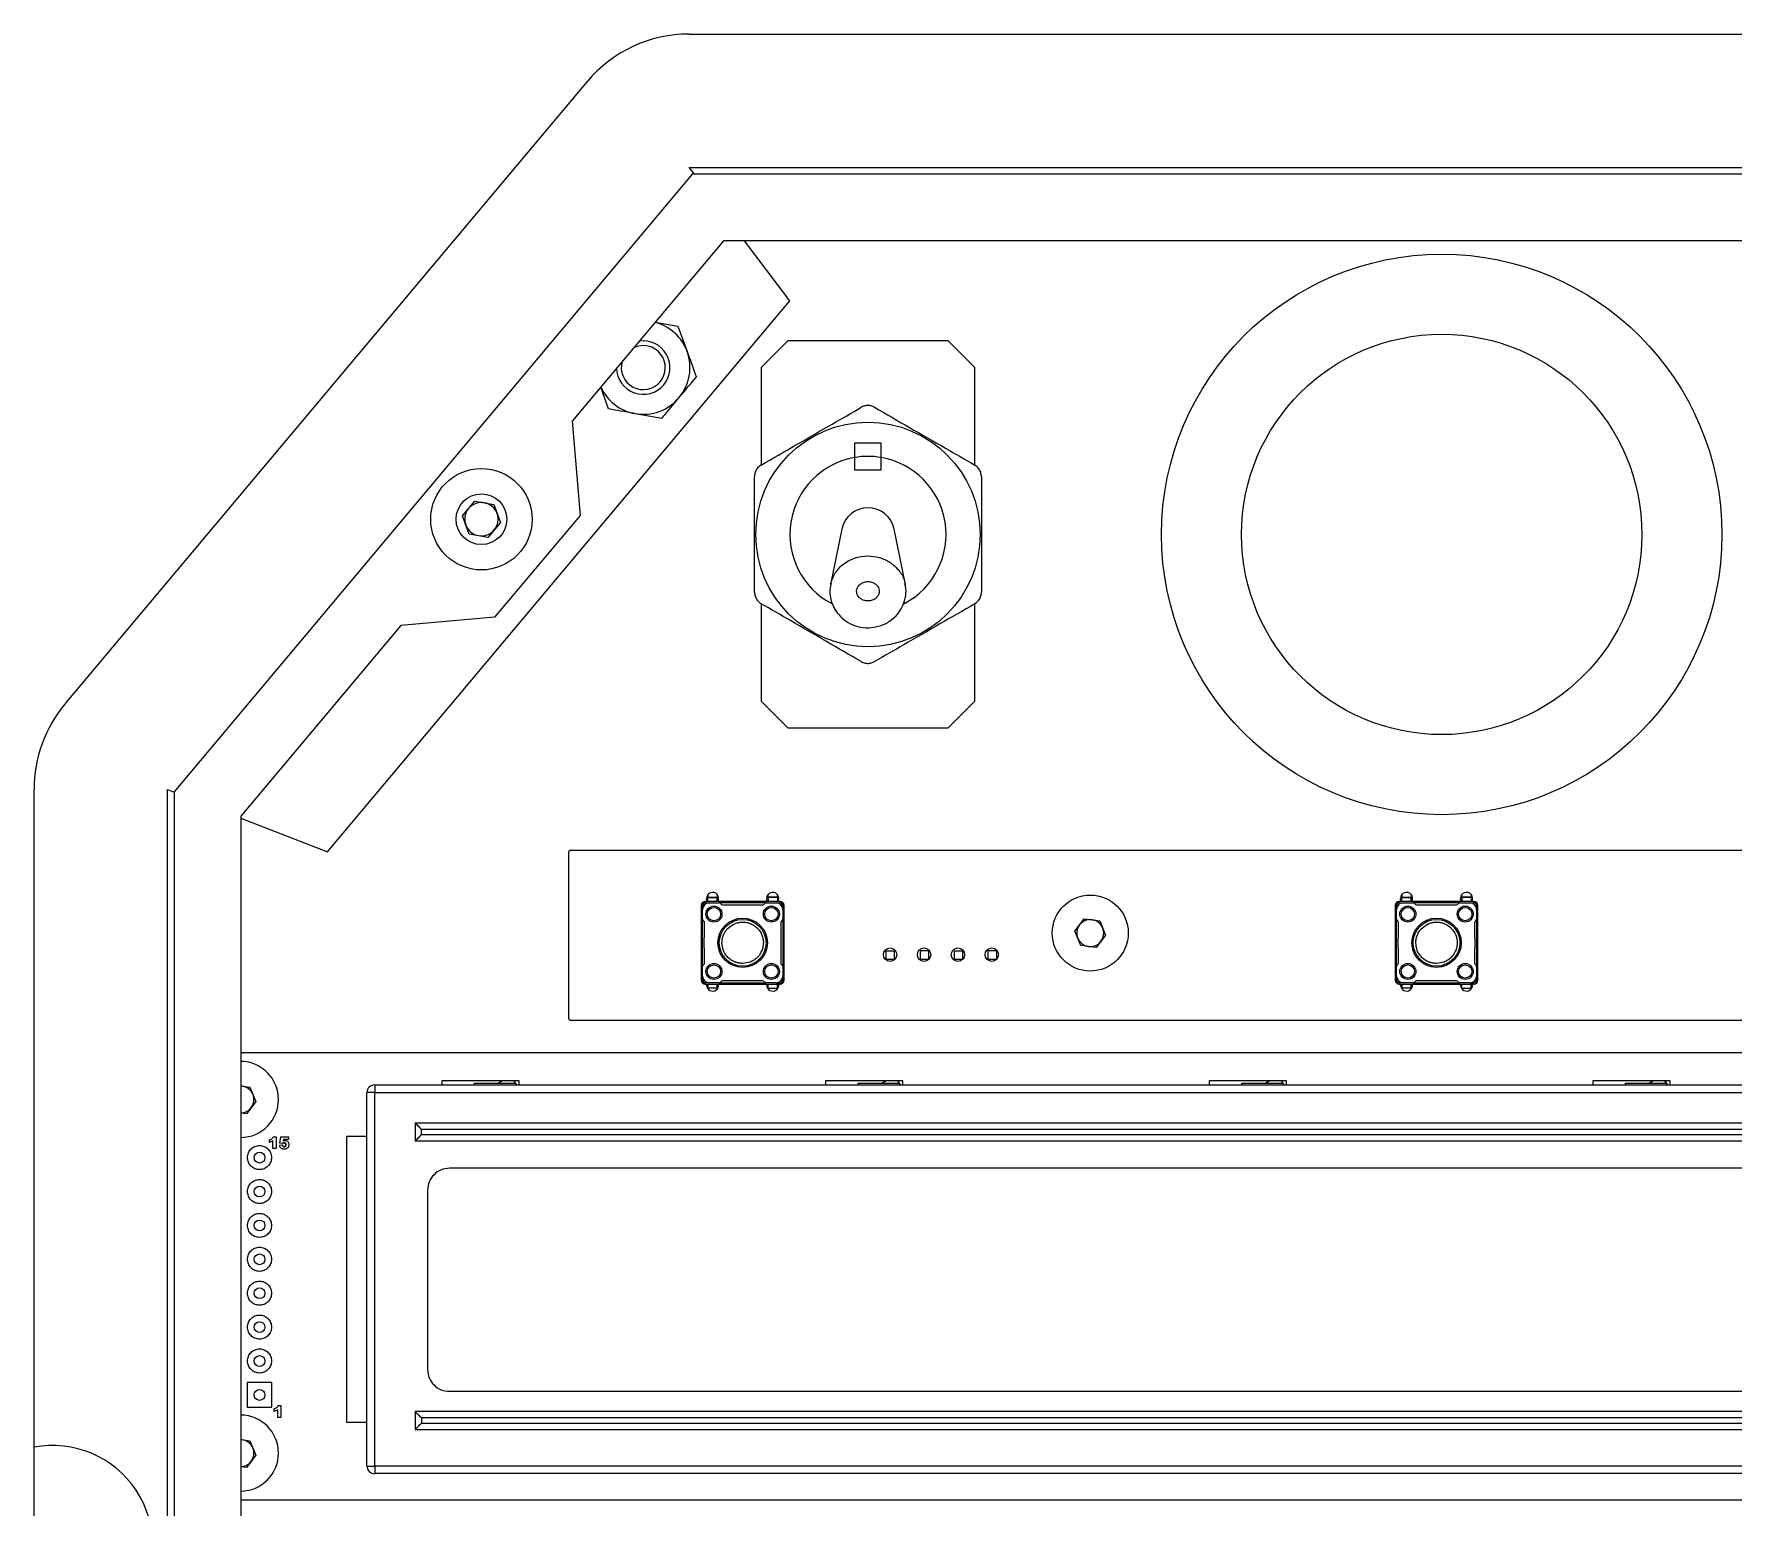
# Model space of a CAD drawing. Header units: millimetres. Extents: x -1 to 210, y -10 to 305.
# Drawn here: x -1.1 to 126.3, y 194.5 to 305 of the extents above; entities that cross this region are included whole.
import ezdxf

# ---------------------------------------------------------------- set-up
doc = ezdxf.new("R2010")
doc.units = ezdxf.units.MM

msp = doc.modelspace()

# ---------------------------------------------------------------- linework, layer by layer
at = {"color": 7, "linetype": 'Continuous', "lineweight": 15}
for p, q in [((48.04, 304.98), (160.82, 304.98)), ((40.38, 301.41), (1.27, 254.8)), ((48.26, 294.48), (9.43, 248.2)), ((48.04, 294.98), (160.82, 294.98)), ((48.42, 294.48), (48.04, 294.98)), ((160.59, 294.48), (48.26, 294.48)), ((50.6, 289.48), (39.25, 275.96)), ((158.26, 289.48), (50.6, 289.48)), ((55.57, 284.98), (52.18, 289.48)), ((20.93, 243.7), (55.57, 284.98)), ((45.48, 283.38), (47.19, 283.08)), ((47.19, 283.08), (47.88, 281.18)), ((55.43, 281.98), (53.43, 279.98)), ((67.43, 281.98), (55.43, 281.98)), ((69.43, 279.98), (67.43, 281.98)), ((53.43, 279.98), (53.43, 272.68)), ((69.43, 272.68), (69.43, 279.98)), ((41.99, 276.88), (41.4, 278.52)), ((45.97, 276.18), (43.98, 276.53)), ((39.25, 275.96), (39.87, 268.91)), ((62.43, 274.33), (60.43, 274.33)), ((60.43, 274.33), (60.43, 273.24)), ((62.43, 273.24), (62.43, 274.33)), ((60.43, 273.24), (60.43, 272.33)), ((62.43, 272.33), (62.43, 273.24)), ((60.43, 272.33), (62.43, 272.33)), ((31.03, 268.87), (31.96, 269.97)), ((31.53, 267.51), (31.03, 268.87)), ((31.96, 269.97), (33.38, 269.73)), ((33.38, 269.73), (33.88, 268.37)), ((39.87, 268.91), (33.45, 261.27)), ((33.88, 268.37), (32.95, 267.26)), ((59.47, 267.88), (58.63, 263.74)), ((64.23, 263.74), (63.39, 267.87)), ((32.95, 267.26), (31.53, 267.51)), ((33.45, 261.27), (26.41, 260.66)), ((53.43, 262.28), (53.43, 254.98)), ((69.43, 254.98), (69.43, 262.28)), ((26.41, 260.66), (14.43, 246.38)), ((53.43, 254.98), (55.43, 252.98)), ((67.43, 252.98), (69.43, 254.98)), ((55.43, 252.98), (67.43, 252.98)), ((-1.07, 199.08), (-1.07, 248.37)), ((8.93, 248.37), (9.43, 248.17)), ((8.93, 182.31), (8.93, 248.37)), ((9.43, 248.2), (9.43, 182.81)), ((14.43, 246.38), (14.43, 184.63)), ((14.43, 246.23), (20.93, 243.7)), ((39.01, 231.19), (39.01, 243.69)), ((39.14, 243.81), (169.14, 243.81)), ((48.94, 239.68), (48.94, 234.08)), ((49.04, 239.68), (48.94, 239.68)), ((49.04, 239.38), (49.04, 239.68)), ((49.24, 239.88), (49.24, 239.98)), ((54.84, 239.98), (49.24, 239.98)), ((49.24, 239.88), (49.54, 239.88)), ((49.44, 240.49), (49.44, 240.29)), ((49.44, 240.29), (50.14, 240.29)), ((49.44, 240.28), (49.44, 240.29)), ((49.44, 240.28), (50.14, 240.28)), ((49.44, 239.98), (49.44, 240.28)), ((49.54, 239.88), (50.28, 239.88)), ((50.14, 240.49), (50.14, 240.29)), ((50.14, 240.29), (50.14, 240.28)), ((50.14, 239.98), (50.14, 240.28)), ((53.8, 239.88), (50.28, 239.88)), ((50.54, 239.73), (53.54, 239.73)), ((53.8, 239.88), (54.54, 239.88)), ((53.94, 240.29), (53.94, 240.49)), ((54.64, 240.29), (53.94, 240.29)), ((53.94, 240.28), (53.94, 240.29)), ((54.64, 240.28), (53.94, 240.28)), ((53.94, 240.28), (53.94, 239.98)), ((54.54, 239.88), (54.84, 239.88)), ((54.64, 240.49), (54.64, 240.29)), ((54.64, 240.29), (54.64, 240.28)), ((54.64, 240.28), (54.64, 239.98)), ((54.84, 239.98), (54.84, 239.88)), ((55.04, 239.68), (55.04, 239.38)), ((55.14, 239.68), (55.04, 239.68)), ((55.14, 234.08), (55.14, 239.68)), ((101.04, 239.68), (100.94, 239.68)), ((100.94, 239.68), (100.94, 234.08)), ((101.04, 239.38), (101.04, 239.68)), ((101.24, 239.88), (101.24, 239.98)), ((106.84, 239.98), (101.24, 239.98)), ((101.24, 239.88), (101.54, 239.88)), ((101.44, 240.49), (101.44, 240.29)), ((101.44, 240.29), (102.14, 240.29)), ((101.44, 240.28), (101.44, 240.29)), ((101.44, 240.28), (102.14, 240.28)), ((101.44, 239.98), (101.44, 240.28)), ((101.54, 239.88), (102.28, 239.88)), ((102.14, 240.49), (102.14, 240.29)), ((102.14, 240.29), (102.14, 240.28)), ((102.14, 239.98), (102.14, 240.28)), ((105.8, 239.88), (102.28, 239.88)), ((102.54, 239.73), (105.54, 239.73)), ((105.8, 239.88), (106.54, 239.88)), ((105.94, 240.29), (105.94, 240.49)), ((106.64, 240.29), (105.94, 240.29)), ((105.94, 240.28), (105.94, 240.29)), ((106.64, 240.28), (105.94, 240.28)), ((105.94, 240.28), (105.94, 239.98)), ((106.54, 239.88), (106.84, 239.88)), ((106.64, 240.49), (106.64, 240.29)), ((106.64, 240.29), (106.64, 240.28)), ((106.64, 240.28), (106.64, 239.98)), ((106.84, 239.98), (106.84, 239.88)), ((107.14, 239.68), (107.04, 239.68)), ((107.04, 239.68), (107.04, 239.38)), ((107.14, 234.08), (107.14, 239.68)), ((49.04, 238.64), (49.04, 239.38)), ((49.04, 235.12), (49.04, 238.64)), ((49.19, 237.33), (49.19, 238.38)), ((54.89, 238.38), (54.89, 237.33)), ((55.04, 239.38), (55.04, 238.64)), ((55.04, 238.64), (55.04, 235.12)), ((76.93, 237.76), (77.64, 238.68)), ((77.64, 238.68), (78.8, 238.53)), ((78.8, 238.53), (79.24, 237.45)), ((101.04, 238.64), (101.04, 239.38)), ((101.04, 235.12), (101.04, 238.64)), ((101.19, 237.33), (101.19, 238.38)), ((106.89, 238.38), (106.89, 237.33)), ((107.04, 239.38), (107.04, 238.64)), ((107.04, 238.64), (107.04, 235.12)), ((49.16, 236.5), (49.16, 237.26)), ((54.91, 237.26), (54.91, 236.5)), ((77.38, 236.68), (76.93, 237.76)), ((79.24, 237.45), (78.54, 236.53)), ((101.16, 236.5), (101.16, 237.26)), ((106.91, 237.26), (106.91, 236.5)), ((49.19, 235.38), (49.19, 236.43)), ((54.89, 236.43), (54.89, 235.38)), ((62.8, 236.28), (63.43, 236.28)), ((62.8, 235.64), (62.8, 236.28)), ((63.43, 235.64), (63.43, 236.28)), ((65.97, 236.28), (65.34, 236.28)), ((65.34, 236.28), (65.34, 235.64)), ((65.97, 236.28), (65.97, 235.64)), ((67.88, 236.28), (68.51, 236.28)), ((67.88, 236.28), (67.88, 235.64)), ((68.51, 236.28), (68.51, 235.64)), ((71.05, 236.28), (70.42, 236.28)), ((70.42, 236.28), (70.42, 235.64)), ((71.05, 236.28), (71.05, 235.64)), ((78.54, 236.53), (77.38, 236.68)), ((101.19, 235.38), (101.19, 236.43)), ((106.89, 236.43), (106.89, 235.38)), ((49.04, 234.38), (49.04, 235.12)), ((55.04, 235.12), (55.04, 234.38)), ((63.43, 235.64), (62.8, 235.64)), ((65.97, 235.64), (65.34, 235.64)), ((68.51, 235.64), (67.88, 235.64)), ((71.05, 235.64), (70.42, 235.64)), ((101.04, 234.38), (101.04, 235.12)), ((107.04, 235.12), (107.04, 234.38)), ((48.94, 234.08), (49.04, 234.08)), ((49.04, 234.08), (49.04, 234.38)), ((49.24, 233.78), (49.24, 233.88)), ((49.54, 233.88), (49.24, 233.88)), ((49.24, 233.78), (54.84, 233.78)), ((49.34, 233.71), (49.34, 233.78)), ((49.44, 233.78), (49.44, 233.48)), ((50.14, 233.48), (49.44, 233.48)), ((49.44, 233.48), (49.44, 233.47)), ((50.14, 233.47), (49.44, 233.47)), ((49.44, 233.47), (49.44, 233.42)), ((50.28, 233.88), (49.54, 233.88)), ((50.14, 233.48), (50.14, 233.78)), ((50.14, 233.48), (50.14, 233.47)), ((50.14, 233.47), (50.14, 233.42)), ((50.28, 233.88), (53.8, 233.88)), ((53.54, 234.03), (50.54, 234.03)), ((54.54, 233.88), (53.8, 233.88)), ((53.84, 233.71), (53.84, 233.78)), ((53.94, 233.48), (53.94, 233.78)), ((53.94, 233.48), (54.64, 233.48)), ((53.94, 233.47), (53.94, 233.48)), ((53.94, 233.47), (54.64, 233.47)), ((53.94, 233.42), (53.94, 233.47)), ((54.54, 233.88), (54.84, 233.88)), ((54.64, 233.48), (54.64, 233.78)), ((54.64, 233.48), (54.64, 233.47)), ((54.64, 233.47), (54.64, 233.42)), ((54.84, 233.78), (54.84, 233.88)), ((55.04, 234.38), (55.04, 234.08)), ((55.04, 234.08), (55.14, 234.08)), ((100.94, 234.08), (101.04, 234.08)), ((101.04, 234.08), (101.04, 234.38)), ((101.24, 233.78), (101.24, 233.88)), ((101.54, 233.88), (101.24, 233.88)), ((101.24, 233.78), (106.84, 233.78)), ((101.34, 233.71), (101.34, 233.78)), ((101.44, 233.78), (101.44, 233.48)), ((102.14, 233.48), (101.44, 233.48)), ((101.44, 233.48), (101.44, 233.47)), ((102.14, 233.47), (101.44, 233.47)), ((101.44, 233.47), (101.44, 233.42)), ((102.28, 233.88), (101.54, 233.88)), ((102.14, 233.48), (102.14, 233.78)), ((102.14, 233.48), (102.14, 233.47)), ((102.14, 233.47), (102.14, 233.42)), ((102.28, 233.88), (105.8, 233.88)), ((105.54, 234.03), (102.54, 234.03)), ((106.54, 233.88), (105.8, 233.88)), ((105.84, 233.71), (105.84, 233.78)), ((105.94, 233.48), (105.94, 233.78)), ((105.94, 233.48), (106.64, 233.48)), ((105.94, 233.47), (105.94, 233.48)), ((105.94, 233.47), (106.64, 233.47)), ((105.94, 233.42), (105.94, 233.47)), ((106.54, 233.88), (106.84, 233.88)), ((106.64, 233.48), (106.64, 233.78)), ((106.64, 233.48), (106.64, 233.47)), ((106.64, 233.47), (106.64, 233.42)), ((106.84, 233.78), (106.84, 233.88)), ((107.04, 234.38), (107.04, 234.08)), ((107.04, 234.08), (107.14, 234.08)), ((169.14, 231.06), (39.14, 231.06)), ((192.9, 228.64), (14.43, 228.64)), ((14.43, 226.16), (15.11, 226.07)), ((14.53, 226.14), (14.43, 226.15)), ((15.11, 226.07), (15.56, 224.99)), ((23.88, 197.67), (23.88, 225.66)), ((24.46, 225.66), (23.88, 225.66)), ((24.46, 226.23), (24.46, 225.66)), ((24.46, 226.23), (184.3, 226.23)), ((24.46, 197.67), (24.46, 225.66)), ((24.46, 225.66), (184.3, 225.66)), ((35.29, 226.53), (29.5, 226.53)), ((29.5, 226.53), (29.5, 226.23)), ((31.95, 226.23), (31.95, 226.35)), ((31.95, 226.35), (35.01, 226.35)), ((31.95, 226.23), (31.95, 226.35)), ((34.04, 226.53), (33.74, 226.35)), ((35.01, 226.35), (34.91, 226.53)), ((35.11, 226.23), (34.92, 226.53)), ((35.01, 226.35), (35.01, 226.23)), ((35.29, 226.23), (35.29, 226.53)), ((64.04, 226.53), (58.25, 226.53)), ((58.25, 226.53), (58.25, 226.23)), ((60.7, 226.23), (60.7, 226.35)), ((60.7, 226.23), (60.7, 226.35)), ((60.7, 226.35), (63.76, 226.35)), ((62.79, 226.53), (62.49, 226.35)), ((63.76, 226.35), (63.66, 226.53)), ((63.87, 226.23), (63.68, 226.53)), ((63.76, 226.35), (63.76, 226.23)), ((64.04, 226.23), (64.04, 226.53)), ((92.79, 226.53), (87, 226.53)), ((87, 226.53), (87, 226.23)), ((89.45, 226.23), (89.45, 226.35)), ((89.45, 226.35), (92.52, 226.35)), ((89.45, 226.23), (89.45, 226.35)), ((91.54, 226.53), (91.24, 226.35)), ((92.52, 226.35), (92.41, 226.53)), ((92.62, 226.23), (92.43, 226.53)), ((92.52, 226.35), (92.52, 226.23)), ((92.79, 226.23), (92.79, 226.53)), ((121.54, 226.53), (115.75, 226.53)), ((115.75, 226.53), (115.75, 226.23)), ((118.2, 226.23), (118.21, 226.35)), ((118.21, 226.23), (118.21, 226.35)), ((118.21, 226.35), (121.27, 226.35)), ((120.29, 226.53), (120, 226.35)), ((121.27, 226.35), (121.16, 226.53)), ((121.37, 226.23), (121.18, 226.53)), ((121.27, 226.35), (121.27, 226.23)), ((121.54, 226.23), (121.54, 226.53)), ((15.56, 224.99), (14.85, 224.06)), ((14.85, 224.06), (14.43, 224.12)), ((27.49, 223.37), (27.49, 222.03)), ((181.4, 223.37), (27.49, 223.37)), ((16.57, 221.91), (16.57, 222.11)), ((16.82, 222.04), (16.57, 221.91)), ((16.82, 221.46), (16.82, 222.04)), ((16.87, 222.35), (17.07, 222.35)), ((17.07, 222.35), (17.07, 221.46)), ((17.57, 221.71), (17.32, 221.69)), ((17.35, 221.86), (17.43, 222.33)), ((17.56, 221.83), (17.35, 221.86)), ((17.43, 222.33), (18.01, 222.33)), ((17.62, 222.14), (17.59, 222.01)), ((18.01, 222.14), (17.62, 222.14)), ((18.01, 222.33), (18.01, 222.14)), ((23.88, 222.37), (22.36, 222.37)), ((22.36, 222.37), (22.36, 200.96)), ((27.49, 222.03), (181.4, 222.03)), ((27.96, 222.51), (27.96, 222.9)), ((180.92, 222.9), (27.96, 222.9)), ((27.96, 222.51), (180.92, 222.51)), ((17.07, 221.46), (16.82, 221.46)), ((178.82, 219.98), (30.07, 219.98)), ((28.43, 218.34), (28.43, 204.91)), ((14.9, 203.93), (14.9, 202.07)), ((16.76, 203.93), (14.9, 203.93)), ((16.76, 202.07), (16.76, 203.93)), ((30.07, 203.27), (178.82, 203.27)), ((14.9, 202.07), (16.76, 202.07)), ((16.93, 201.76), (16.93, 201.96)), ((17.19, 201.89), (16.93, 201.76)), ((17.19, 201.31), (17.19, 201.89)), ((17.43, 201.31), (17.19, 201.31)), ((17.23, 202.2), (17.43, 202.2)), ((17.43, 202.2), (17.43, 201.31)), ((181.4, 201.75), (27.49, 201.75)), ((27.49, 201.75), (27.49, 200.41)), ((22.36, 200.96), (23.88, 200.96)), ((27.49, 200.41), (181.4, 200.41)), ((27.96, 201.28), (27.96, 200.88)), ((180.92, 201.28), (27.96, 201.28)), ((27.96, 200.88), (180.92, 200.88)), ((-1.07, 184.34), (-1.07, 199.08)), ((14.43, 199.66), (15.11, 199.57)), ((14.53, 199.64), (14.43, 199.65)), ((15.11, 199.57), (15.56, 198.49)), ((14.85, 197.56), (14.43, 197.62)), ((15.56, 198.49), (14.85, 197.56)), ((23.88, 197.67), (24.46, 197.67)), ((184.3, 197.67), (24.46, 197.67)), ((24.46, 197.67), (24.46, 197.1)), ((184.3, 197.1), (24.46, 197.1)), ((14.43, 195.14), (192.9, 195.14))]:
    msp.add_line(p, q, dxfattribs=at)
at = {"color": 7, "linetype": 'Continuous', "lineweight": 15, "flags": 128}
for points in [[(49.4, 239.98), (49.37, 240.03), (49.34, 240.21)], [(53.9, 239.98), (53.87, 240.03), (53.84, 240.21)], [(101.4, 239.98), (101.37, 240.03), (101.34, 240.21)], [(105.9, 239.98), (105.87, 240.03), (105.84, 240.21)]]:
    msp.add_lwpolyline(points, dxfattribs=at)
at = {"color": 7, "linetype": 'Continuous', "lineweight": 15}
for centre, radius in [((104.43, 267.48), 21), ((104.43, 267.48), 15), ((61.43, 267.48), 8.41), ((32.46, 268.62), 3.8), ((32.46, 268.62), 1.9), ((49.89, 239.03), 0.6), ((49.89, 239.03), 0.5), ((54.19, 239.03), 0.6), ((54.19, 239.03), 0.5), ((78.09, 237.61), 2.85), ((101.89, 239.03), 0.6), ((101.89, 239.03), 0.5), ((106.19, 239.03), 0.6), ((106.19, 239.03), 0.5), ((52.04, 236.88), 1.85), ((52.04, 236.88), 1.75), ((104.04, 236.88), 1.85), ((104.04, 236.88), 1.75), ((63.09, 235.99), 0.5), ((65.63, 235.99), 0.5), ((68.17, 235.99), 0.5), ((70.71, 235.99), 0.5), ((49.89, 234.73), 0.6), ((49.89, 234.73), 0.5), ((54.19, 234.73), 0.6), ((54.19, 234.73), 0.5), ((101.89, 234.73), 0.6), ((101.89, 234.73), 0.5), ((106.19, 234.73), 0.6), ((106.19, 234.73), 0.5), ((15.83, 220.78), 0.406), ((15.83, 218.24), 0.406), ((15.83, 215.7), 0.406), ((15.83, 213.16), 0.406), ((15.83, 210.62), 0.406), ((15.83, 208.08), 0.406), ((15.83, 205.54), 0.406), ((15.83, 203), 0.406)]:
    msp.add_circle(centre, radius, dxfattribs=at)
for centre, radius, start, end in [((48.04, 294.98), 10, 90, 140), ((44.59, 279.98), 3.5, 20, 75.5113), ((44.59, 279.98), 1.65, 320, 116.0051), ((44.59, 279.98), 2, 320, 98.9123), ((44.59, 279.98), 1.65, 163.9949, 320), ((44.59, 279.98), 3.5, 320, 20), ((44.59, 279.98), 2, 181.0877, 320), ((44.59, 279.98), 3.5, 204.4887, 260), ((44.59, 279.98), 3.5, 260, 320), ((61.43, 267.48), 5.85, 99.8425, 242.3535), ((61.43, 267.48), 5.85, 80.1575, 99.8425), ((61.43, 267.48), 5.85, 297.9869, 80.1575), ((32.46, 268.62), 1.25, 140.12, 200.12), ((32.46, 268.62), 1.25, 80.12, 140.12), ((32.46, 268.62), 1.25, 20.12, 80.12), ((32.46, 268.62), 1.25, 320.12, 20.12), ((61.43, 267.48), 2, 11.3701, 168.8012), ((32.46, 268.62), 1.25, 200.12, 260.12), ((32.46, 268.62), 1.25, 260.12, 320.12), ((8.93, 248.37), 10, 140, 180), ((39.14, 243.69), 0.126, 89.696, 180.3039), ((49.24, 239.68), 0.3, 90, 180), ((49.54, 239.38), 0.5, 90, 180), ((49.24, 239.68), 0.2, 90, 180), ((49.79, 240.21), 0.45, 330.006, 180), ((50.28, 239.73), 0.15, 30, 90), ((50.54, 239.88), 0.15, 210, 270), ((53.54, 239.88), 0.15, 270, 330), ((53.8, 239.73), 0.15, 90, 150), ((54.29, 240.21), 0.45, 330.006, 180), ((54.54, 239.38), 0.5, 0, 90), ((54.84, 239.68), 0.3, 0, 90), ((54.84, 239.68), 0.2, 0, 90), ((101.24, 239.68), 0.3, 90, 180), ((101.54, 239.38), 0.5, 90, 180), ((101.24, 239.68), 0.2, 90, 180), ((101.79, 240.21), 0.45, 330.006, 180), ((102.28, 239.73), 0.15, 30, 90), ((102.54, 239.88), 0.15, 210, 270), ((105.54, 239.88), 0.15, 270, 330), ((105.8, 239.73), 0.15, 90, 150), ((106.29, 240.21), 0.45, 330.006, 180), ((106.54, 239.38), 0.5, 0, 90), ((106.84, 239.68), 0.3, 0, 90), ((106.84, 239.68), 0.2, 0, 90), ((49.19, 238.64), 0.15, 180, 240), ((49.04, 238.38), 0.15, 0, 60), ((55.04, 238.38), 0.15, 120, 180), ((54.89, 238.64), 0.15, 300, 0), ((78.09, 237.61), 1.01, 82.5227, 142.5227), ((78.09, 237.61), 1.01, 22.5227, 82.5227), ((101.19, 238.64), 0.15, 180, 240), ((101.04, 238.38), 0.15, 0, 60), ((107.04, 238.38), 0.15, 120, 180), ((106.89, 238.64), 0.15, 300, 0), ((49.09, 237.33), 0.1, 318.5904, 0), ((54.99, 237.33), 0.1, 180, 221.4096), ((78.09, 237.61), 1.01, 142.5227, 202.5227), ((78.09, 237.61), 1.01, 202.5227, 262.5227), ((78.09, 237.61), 1.01, 262.5227, 322.5227), ((78.09, 237.61), 1.01, 322.5227, 22.5227), ((101.09, 237.33), 0.1, 318.5904, 0), ((106.99, 237.33), 0.1, 180, 221.4096), ((49.09, 236.43), 0.1, 0, 41.4096), ((54.99, 236.43), 0.1, 138.5904, 180), ((101.09, 236.43), 0.1, 0, 41.4096), ((106.99, 236.43), 0.1, 138.5904, 180), ((49.19, 235.12), 0.15, 120, 180), ((49.04, 235.38), 0.15, 300, 0), ((55.04, 235.38), 0.15, 180, 240), ((54.89, 235.12), 0.15, 0, 60), ((101.19, 235.12), 0.15, 120, 180), ((101.04, 235.38), 0.15, 300, 0), ((107.04, 235.38), 0.15, 180, 240), ((106.89, 235.12), 0.15, 0, 60), ((49.24, 234.08), 0.3, 180, 270), ((49.54, 234.38), 0.5, 180, 270), ((49.24, 234.08), 0.2, 180, 270), ((49.79, 233.71), 0.45, 180, 9.5994), ((50.28, 234.03), 0.15, 270, 330), ((50.54, 233.88), 0.15, 90, 150), ((53.54, 233.88), 0.15, 30, 90), ((53.8, 234.03), 0.15, 210, 270), ((54.29, 233.71), 0.45, 180, 9.5994), ((54.54, 234.38), 0.5, 270, 0), ((54.84, 234.08), 0.2, 270, 0), ((54.84, 234.08), 0.3, 270, 0), ((101.24, 234.08), 0.3, 180, 270), ((101.54, 234.38), 0.5, 180, 270), ((101.24, 234.08), 0.2, 180, 270), ((101.79, 233.71), 0.45, 180, 9.5994), ((102.28, 234.03), 0.15, 270, 330), ((102.54, 233.88), 0.15, 90, 150), ((105.54, 233.88), 0.15, 30, 90), ((105.8, 234.03), 0.15, 210, 270), ((106.29, 233.71), 0.45, 180, 9.5994), ((106.54, 234.38), 0.5, 270, 0), ((106.84, 234.08), 0.2, 270, 0), ((106.84, 234.08), 0.3, 270, 0), ((39.14, 231.19), 0.126, 179.6962, 270.3038), ((14.4, 225.14), 2.85, 270.5227, 89.4773), ((14.4, 225.14), 1.01, 22.5227, 82.5227), ((14.4, 225.14), 1.01, 322.5227, 22.5227), ((24.46, 225.66), 0.574, 90, 180), ((14.4, 225.14), 1.01, 271.4751, 322.5227), ((14.4, 198.64), 2.85, 270.5227, 89.4773), ((0.33, 191.71), 7.5, 259.2417, 100.7583), ((14.4, 198.64), 1.01, 22.5227, 82.5227), ((14.4, 198.64), 1.01, 322.5227, 22.5227), ((14.4, 198.64), 1.01, 271.4751, 322.5227), ((24.46, 197.67), 0.574, 180, 270)]:
    msp.add_arc(centre, radius, start, end, dxfattribs=at)
for points, knots in [([(47.88, 281.18), (47.9, 281.13), (48.13, 280.49), (48.36, 279.86), (48.57, 279.28)], [0, 0, 0, 0, 0.070174, 1, 1, 1, 1]), ([(47.27, 277.73), (47.39, 277.87), (47.83, 278.4), (48.26, 278.91), (48.57, 279.28)], [0, 0, 0, 0, 0.268632, 1, 1, 1, 1]), ([(43.98, 276.53), (43.94, 276.54), (43.27, 276.66), (42.61, 276.78), (41.99, 276.88)], [0, 0, 0, 0, 0.070177, 1, 1, 1, 1]), ([(45.97, 276.18), (46.08, 276.31), (46.51, 276.82), (46.95, 277.34), (47.27, 277.73)], [0, 0, 0, 0, 0.25755, 1, 1, 1, 1]), ([(53.43, 272.68), (54.29, 273.18), (56.05, 274.19), (58.59, 275.66), (60.2, 276.59), (60.93, 277.01)], [0, 0, 0, 0, 0.3489091, 0.7070299, 1, 1, 1, 1]), ([(61.93, 277.01), (61.83, 277.05), (61.65, 277.14), (61.33, 277.15), (61.08, 277.09), (60.96, 277.02), (60.93, 277.01)], [0, 0, 0, 0, 0.2984618, 0.5973109, 0.8894383, 1, 1, 1, 1]), ([(61.93, 277.01), (62.79, 276.51), (64.55, 275.49), (67.09, 274.03), (68.7, 273.1), (69.43, 272.68)], [0, 0, 0, 0, 0.348909, 0.707029, 1, 1, 1, 1]), ([(53.43, 272.68), (53.34, 272.62), (53.17, 272.5), (53, 272.23), (52.93, 271.99), (52.93, 271.85), (52.93, 271.81)], [0, 0, 0, 0, 0.298468, 0.597318, 0.889445, 1, 1, 1, 1]), ([(69.93, 271.81), (69.92, 271.91), (69.9, 272.12), (69.75, 272.4), (69.58, 272.58), (69.46, 272.66), (69.43, 272.68)], [0, 0, 0, 0, 0.298465, 0.59731, 0.889443, 1, 1, 1, 1]), ([(52.93, 263.15), (52.93, 263.37), (52.93, 264.58), (52.93, 266.87), (52.93, 269.57), (52.93, 271.21), (52.93, 271.81)], [0, 0, 0, 0, 0.076591, 0.427385, 0.788397, 1, 1, 1, 1]), ([(69.93, 271.81), (69.93, 271.21), (69.93, 269.6), (69.93, 266.9), (69.93, 264.61), (69.93, 263.37), (69.93, 263.15)], [0, 0, 0, 0, 0.211602, 0.562104, 0.923409, 1, 1, 1, 1]), ([(58.65, 263.8), (58.74, 264.08), (58.93, 264.64), (59.4, 265.12), (59.97, 265.53), (60.64, 265.82), (61.61, 265.91), (62.5, 265.72), (63.26, 265.31), (63.83, 264.72), (64.16, 264.17), (64.19, 263.83), (64.19, 263.77)], [0, 0, 0, 0, 0.1165238, 0.2409551, 0.2619553, 0.3975407, 0.5239033, 0.6419285, 0.7528632, 0.8594202, 0.9736585, 1, 1, 1, 1]), ([(58.67, 263.8), (58.63, 263.66), (58.53, 263.27), (58.62, 262.6), (58.9, 261.9), (59.35, 261.31), (59.95, 260.85), (60.68, 260.55), (61.49, 260.45), (62.33, 260.59), (63.09, 260.95), (63.68, 261.5), (64.09, 262.15), (64.28, 262.87), (64.31, 263.44), (64.22, 263.72), (64.2, 263.77)], [0, 0, 0, 0, 0.042612, 0.123111, 0.197712, 0.271158, 0.346249, 0.424754, 0.506618, 0.591769, 0.680025, 0.757761, 0.833776, 0.90914, 0.984814, 1, 1, 1, 1]), ([(62.25, 263.04), (62.26, 263.09), (62.29, 263.21), (62.26, 263.4), (62.17, 263.6), (62.01, 263.76), (61.78, 263.9), (61.49, 263.96), (61.17, 263.93), (60.88, 263.79), (60.68, 263.59), (60.58, 263.35), (60.57, 263.14), (60.63, 262.94), (60.75, 262.76), (60.94, 262.61), (61.21, 262.5), (61.51, 262.48), (61.83, 262.56), (62.07, 262.73), (62.2, 262.91), (62.24, 263.01), (62.25, 263.04)], [0, 0, 0, 0, 0.031289, 0.07422, 0.115227, 0.160751, 0.213494, 0.273393, 0.338274, 0.404224, 0.466222, 0.509995, 0.553913, 0.594691, 0.632157, 0.684412, 0.740615, 0.802873, 0.868115, 0.932328, 0.981568, 1, 1, 1, 1]), ([(52.93, 263.15), (52.94, 263.05), (52.96, 262.84), (53.11, 262.56), (53.28, 262.38), (53.4, 262.3), (53.43, 262.28)], [0, 0, 0, 0, 0.298466, 0.597315, 0.889445, 1, 1, 1, 1]), ([(69.43, 262.28), (69.51, 262.34), (69.68, 262.46), (69.85, 262.73), (69.92, 262.97), (69.93, 263.11), (69.93, 263.15)], [0, 0, 0, 0, 0.29847, 0.597319, 0.889445, 1, 1, 1, 1]), ([(60.93, 257.95), (60.06, 258.45), (58.31, 259.47), (55.77, 260.93), (54.15, 261.87), (53.43, 262.28)], [0, 0, 0, 0, 0.348909, 0.707029, 1, 1, 1, 1]), ([(69.43, 262.28), (68.56, 261.78), (66.81, 260.77), (64.27, 259.3), (62.65, 258.37), (61.93, 257.95)], [0, 0, 0, 0, 0.348909, 0.707029, 1, 1, 1, 1]), ([(60.93, 257.95), (61.02, 257.91), (61.21, 257.82), (61.53, 257.81), (61.77, 257.87), (61.9, 257.94), (61.93, 257.95)], [0, 0, 0, 0, 0.298469, 0.597317, 0.889445, 1, 1, 1, 1]), ([(50.49, 236.88), (50.49, 236.98), (50.5, 237.12), (50.54, 237.29), (50.57, 237.37), (50.58, 237.41), (50.59, 237.43), (50.59, 237.44), (50.6, 237.45), (50.6, 237.45), (50.6, 237.45), (50.6, 237.45), (50.6, 237.45), (50.6, 237.45), (50.6, 237.45), (50.6, 237.45), (50.6, 237.45), (50.6, 237.46), (50.64, 237.56), (50.71, 237.69), (50.82, 237.84), (50.88, 237.91), (50.91, 237.94), (50.93, 237.96), (50.93, 237.97), (50.94, 237.97), (50.94, 237.97), (50.94, 237.98), (50.94, 237.98), (50.94, 237.98), (50.94, 237.98), (50.94, 237.98), (50.94, 237.98), (50.94, 237.98), (50.95, 237.98), (51.1, 238.12), (51.32, 238.28), (51.58, 238.36), (51.66, 238.38), (51.71, 238.39), (51.73, 238.4), (51.74, 238.4), (51.74, 238.4), (51.75, 238.4), (51.75, 238.4), (51.75, 238.4), (51.75, 238.4), (51.75, 238.4), (51.75, 238.4), (51.75, 238.4), (51.75, 238.4), (51.75, 238.4), (51.76, 238.41), (51.81, 238.41), (51.91, 238.43), (51.99, 238.43), (52.04, 238.43)], [0, 0, 0, 0, 0.120235, 0.180263, 0.210282, 0.225293, 0.232797, 0.236549, 0.238425, 0.239362, 0.23983, 0.240065, 0.240184, 0.24024, 0.240269, 0.240286, 0.240293, 0.2403, 0.247088, 0.370513, 0.435583, 0.468124, 0.484395, 0.492532, 0.4966, 0.498634, 0.499648, 0.500158, 0.500412, 0.50054, 0.500602, 0.500635, 0.50065, 0.500657, 0.500666, 0.508366, 0.759572, 0.819646, 0.849688, 0.86471, 0.872221, 0.875976, 0.877855, 0.878792, 0.879261, 0.879495, 0.879614, 0.879673, 0.879702, 0.879717, 0.879724, 0.879733, 0.881688, 0.897032, 0.939592, 1, 1, 1, 1]), ([(52.04, 238.43), (52.14, 238.43), (52.28, 238.42), (52.45, 238.38), (52.53, 238.35), (52.57, 238.34), (52.59, 238.33), (52.6, 238.33), (52.6, 238.32), (52.61, 238.32), (52.61, 238.32), (52.61, 238.32), (52.61, 238.32), (52.61, 238.32), (52.61, 238.32), (52.61, 238.32), (52.61, 238.32), (52.61, 238.32), (52.71, 238.28), (52.85, 238.21), (53, 238.1), (53.07, 238.04), (53.1, 238.01), (53.12, 237.99), (53.13, 237.98), (53.13, 237.98), (53.13, 237.98), (53.13, 237.98), (53.13, 237.98), (53.13, 237.98), (53.13, 237.98), (53.13, 237.98), (53.13, 237.98), (53.13, 237.98), (53.14, 237.97), (53.29, 237.82), (53.43, 237.6), (53.52, 237.34), (53.54, 237.25), (53.55, 237.21), (53.56, 237.19), (53.56, 237.18), (53.56, 237.18), (53.56, 237.17), (53.56, 237.17), (53.56, 237.17), (53.56, 237.17), (53.56, 237.17), (53.56, 237.17), (53.56, 237.17), (53.56, 237.17), (53.56, 237.17), (53.57, 237.16), (53.57, 237.11), (53.59, 237.01), (53.59, 236.93), (53.59, 236.88)], [0, 0, 0, 0, 0.120235, 0.180263, 0.210284, 0.225292, 0.232796, 0.236548, 0.238424, 0.239362, 0.239831, 0.240065, 0.240183, 0.240243, 0.24027, 0.240286, 0.240293, 0.2403, 0.24709, 0.370512, 0.435583, 0.468126, 0.484397, 0.492534, 0.496602, 0.498633, 0.49965, 0.50016, 0.500414, 0.500539, 0.500604, 0.500635, 0.500652, 0.500661, 0.500669, 0.508367, 0.759576, 0.819647, 0.849687, 0.86471, 0.872221, 0.875976, 0.877855, 0.878796, 0.879264, 0.879499, 0.879617, 0.879674, 0.879705, 0.879717, 0.879727, 0.879733, 0.881691, 0.897035, 0.939592, 1, 1, 1, 1]), ([(102.49, 236.88), (102.49, 236.98), (102.5, 237.12), (102.54, 237.29), (102.57, 237.37), (102.58, 237.41), (102.59, 237.43), (102.59, 237.44), (102.6, 237.45), (102.6, 237.45), (102.6, 237.45), (102.6, 237.45), (102.6, 237.45), (102.6, 237.45), (102.6, 237.45), (102.6, 237.45), (102.6, 237.45), (102.6, 237.46), (102.64, 237.55), (102.71, 237.7), (102.82, 237.84), (102.88, 237.91), (102.91, 237.94), (102.93, 237.96), (102.93, 237.97), (102.94, 237.97), (102.94, 237.97), (102.94, 237.98), (102.94, 237.98), (102.94, 237.98), (102.94, 237.98), (102.94, 237.98), (102.94, 237.98), (102.94, 237.98), (102.95, 237.98), (103.11, 238.11), (103.32, 238.28), (103.58, 238.36), (103.66, 238.38), (103.71, 238.39), (103.73, 238.4), (103.74, 238.4), (103.74, 238.4), (103.75, 238.4), (103.75, 238.4), (103.75, 238.4), (103.75, 238.4), (103.75, 238.4), (103.75, 238.4), (103.75, 238.4), (103.75, 238.4), (103.75, 238.4), (103.76, 238.41), (103.81, 238.41), (103.91, 238.43), (103.99, 238.43), (104.04, 238.43)], [0, 0, 0, 0, 0.120235, 0.180263, 0.210282, 0.225293, 0.232797, 0.236548, 0.238424, 0.239362, 0.23983, 0.240065, 0.240184, 0.24024, 0.24027, 0.240286, 0.240293, 0.240299, 0.247087, 0.370512, 0.435583, 0.468125, 0.484396, 0.492532, 0.4966, 0.498634, 0.49965, 0.500158, 0.500413, 0.500539, 0.500604, 0.500635, 0.500651, 0.500658, 0.500666, 0.508366, 0.759574, 0.819645, 0.849687, 0.864709, 0.87222, 0.875976, 0.877854, 0.878792, 0.879262, 0.879497, 0.879614, 0.879673, 0.879702, 0.879717, 0.879725, 0.879733, 0.881689, 0.897033, 0.939592, 1, 1, 1, 1]), ([(104.04, 238.43), (104.14, 238.43), (104.28, 238.42), (104.45, 238.38), (104.53, 238.35), (104.57, 238.34), (104.59, 238.33), (104.6, 238.33), (104.6, 238.32), (104.61, 238.32), (104.61, 238.32), (104.61, 238.32), (104.61, 238.32), (104.61, 238.32), (104.61, 238.32), (104.61, 238.32), (104.61, 238.32), (104.61, 238.32), (104.71, 238.28), (104.85, 238.21), (105, 238.1), (105.07, 238.04), (105.1, 238.01), (105.12, 237.99), (105.13, 237.98), (105.13, 237.98), (105.13, 237.98), (105.13, 237.98), (105.13, 237.98), (105.13, 237.98), (105.13, 237.98), (105.13, 237.98), (105.13, 237.98), (105.13, 237.98), (105.14, 237.97), (105.28, 237.82), (105.43, 237.6), (105.52, 237.34), (105.54, 237.25), (105.55, 237.21), (105.56, 237.19), (105.56, 237.18), (105.56, 237.18), (105.56, 237.17), (105.56, 237.17), (105.56, 237.17), (105.56, 237.17), (105.56, 237.17), (105.56, 237.17), (105.56, 237.17), (105.56, 237.17), (105.56, 237.17), (105.56, 237.16), (105.57, 237.11), (105.59, 237.01), (105.59, 236.93), (105.59, 236.88)], [0, 0, 0, 0, 0.120235, 0.180264, 0.210283, 0.225293, 0.232797, 0.236549, 0.238424, 0.239362, 0.239832, 0.240066, 0.240183, 0.240242, 0.240271, 0.240286, 0.240294, 0.240302, 0.247089, 0.370512, 0.435584, 0.468127, 0.484398, 0.492534, 0.496601, 0.498633, 0.499652, 0.500159, 0.500414, 0.500541, 0.500604, 0.500635, 0.500652, 0.50066, 0.500669, 0.508368, 0.759576, 0.819647, 0.849688, 0.86471, 0.872221, 0.875976, 0.877855, 0.878796, 0.879264, 0.879499, 0.879617, 0.879674, 0.879705, 0.879718, 0.879727, 0.879733, 0.881691, 0.897035, 0.939592, 1, 1, 1, 1]), ([(52.04, 235.33), (51.94, 235.34), (51.81, 235.34), (51.65, 235.38), (51.57, 235.4), (51.52, 235.42), (51.5, 235.43), (51.48, 235.43), (51.48, 235.44), (51.47, 235.44), (51.47, 235.44), (51.47, 235.44), (51.47, 235.44), (51.47, 235.44), (51.47, 235.44), (51.47, 235.44), (51.47, 235.44), (51.47, 235.44), (51.46, 235.44), (51.36, 235.48), (51.18, 235.58), (50.93, 235.78), (50.73, 236.02), (50.54, 236.38), (50.51, 236.69), (50.49, 236.88)], [0, 0, 0, 0, 0.120787, 0.164888, 0.198718, 0.218575, 0.229241, 0.234757, 0.237563, 0.238976, 0.239685, 0.240041, 0.240219, 0.240309, 0.240351, 0.240375, 0.240384, 0.240391, 0.240398, 0.244737, 0.371291, 0.500637, 0.63152, 0.760863, 1, 1, 1, 1]), ([(53.59, 236.88), (53.58, 236.78), (53.58, 236.65), (53.54, 236.49), (53.52, 236.42), (53.5, 236.37), (53.49, 236.34), (53.49, 236.32), (53.48, 236.32), (53.48, 236.31), (53.48, 236.31), (53.48, 236.31), (53.48, 236.31), (53.48, 236.31), (53.48, 236.31), (53.48, 236.31), (53.48, 236.31), (53.48, 236.31), (53.48, 236.31), (53.41, 236.21), (53.35, 236.02), (53.14, 235.78), (52.9, 235.58), (52.53, 235.38), (52.23, 235.35), (52.04, 235.33)], [0, 0, 0, 0, 0.120787, 0.164889, 0.198718, 0.218577, 0.229241, 0.234758, 0.237564, 0.238975, 0.239686, 0.240041, 0.24022, 0.240309, 0.240352, 0.240376, 0.240385, 0.240392, 0.240398, 0.244731, 0.371293, 0.500636, 0.631519, 0.760865, 1, 1, 1, 1]), ([(104.04, 235.33), (103.94, 235.34), (103.81, 235.34), (103.65, 235.38), (103.57, 235.4), (103.52, 235.42), (103.5, 235.43), (103.48, 235.43), (103.48, 235.44), (103.47, 235.44), (103.47, 235.44), (103.47, 235.44), (103.47, 235.44), (103.47, 235.44), (103.47, 235.44), (103.47, 235.44), (103.47, 235.44), (103.47, 235.44), (103.46, 235.44), (103.36, 235.47), (103.18, 235.58), (102.93, 235.78), (102.73, 236.02), (102.54, 236.38), (102.51, 236.69), (102.49, 236.88)], [0, 0, 0, 0, 0.120788, 0.164887, 0.198716, 0.218576, 0.229241, 0.234757, 0.237562, 0.238976, 0.239685, 0.240041, 0.240219, 0.240307, 0.240351, 0.240374, 0.240385, 0.240391, 0.240397, 0.244736, 0.371292, 0.500636, 0.631519, 0.760863, 1, 1, 1, 1]), ([(105.59, 236.88), (105.58, 236.78), (105.58, 236.65), (105.54, 236.49), (105.52, 236.42), (105.5, 236.37), (105.49, 236.34), (105.49, 236.32), (105.48, 236.32), (105.48, 236.31), (105.48, 236.31), (105.48, 236.31), (105.48, 236.31), (105.48, 236.31), (105.48, 236.31), (105.48, 236.31), (105.48, 236.31), (105.48, 236.31), (105.48, 236.31), (105.44, 236.21), (105.34, 236.02), (105.14, 235.78), (104.9, 235.58), (104.53, 235.38), (104.23, 235.35), (104.04, 235.33)], [0, 0, 0, 0, 0.120787, 0.164889, 0.198718, 0.218578, 0.229241, 0.234757, 0.237564, 0.238976, 0.239685, 0.240042, 0.24022, 0.240309, 0.240352, 0.240375, 0.240385, 0.240392, 0.240398, 0.244731, 0.371292, 0.500637, 0.63152, 0.760864, 1, 1, 1, 1]), ([(27.49, 223.37), (27.52, 223.35), (27.58, 223.29), (27.74, 223.13), (27.87, 222.99), (27.96, 222.9)], [0, 0, 0, 0, 0.216996, 0.473487, 1, 1, 1, 1]), ([(16.57, 222.11), (16.63, 222.13), (16.72, 222.17), (16.82, 222.26), (16.85, 222.32), (16.87, 222.35)], [0, 0, 0, 0, 0.507725, 0.749889, 1, 1, 1, 1]), ([(17.32, 221.69), (17.33, 221.65), (17.35, 221.59), (17.42, 221.51), (17.51, 221.46), (17.62, 221.44), (17.73, 221.44), (17.84, 221.46), (17.93, 221.5), (18, 221.57), (18.04, 221.67), (18.05, 221.77), (18.04, 221.87), (17.98, 221.96), (17.9, 222.02), (17.8, 222.05), (17.69, 222.05), (17.63, 222.02), (17.59, 222.01)], [0, 0, 0, 0, 0.063242, 0.124683, 0.181402, 0.246713, 0.322292, 0.386774, 0.444126, 0.499858, 0.564426, 0.629593, 0.689921, 0.748657, 0.809985, 0.872307, 0.934557, 1, 1, 1, 1]), ([(17.56, 221.83), (17.57, 221.84), (17.59, 221.87), (17.64, 221.89), (17.69, 221.9), (17.73, 221.89), (17.75, 221.88), (17.78, 221.86), (17.8, 221.83), (17.81, 221.78), (17.81, 221.72), (17.8, 221.67), (17.78, 221.64), (17.76, 221.62), (17.74, 221.6), (17.72, 221.59), (17.69, 221.59), (17.67, 221.59), (17.64, 221.6), (17.61, 221.62), (17.58, 221.66), (17.57, 221.69), (17.57, 221.71)], [0, 0, 0, 0, 0.067669, 0.126691, 0.19169, 0.254824, 0.281842, 0.308112, 0.36263, 0.426645, 0.505326, 0.569245, 0.626442, 0.656564, 0.686166, 0.716846, 0.750013, 0.78061, 0.810611, 0.874438, 0.930974, 1, 1, 1, 1]), ([(17.56, 221.83), (17.57, 221.84), (17.59, 221.87), (17.64, 221.89), (17.69, 221.9), (17.73, 221.89), (17.75, 221.88), (17.78, 221.86), (17.8, 221.83), (17.81, 221.78), (17.81, 221.72), (17.8, 221.67), (17.78, 221.64), (17.76, 221.62), (17.74, 221.6), (17.72, 221.59), (17.69, 221.59), (17.67, 221.59), (17.64, 221.6), (17.61, 221.62), (17.58, 221.66), (17.57, 221.69), (17.57, 221.71)], [0, 0, 0, 0, 0.067669, 0.126691, 0.19169, 0.254824, 0.281842, 0.308112, 0.36263, 0.426645, 0.505326, 0.569245, 0.626442, 0.656564, 0.686166, 0.716846, 0.750013, 0.78061, 0.810611, 0.874438, 0.930974, 1, 1, 1, 1]), ([(17.57, 221.71), (17.57, 221.69), (17.58, 221.66), (17.61, 221.62), (17.65, 221.59), (17.7, 221.59), (17.74, 221.6), (17.79, 221.64), (17.8, 221.69), (17.81, 221.75), (17.8, 221.8), (17.78, 221.84), (17.76, 221.88), (17.72, 221.89), (17.68, 221.9), (17.61, 221.89), (17.58, 221.85), (17.56, 221.83)], [0, 0, 0, 0, 0.0703, 0.13367, 0.192324, 0.25005, 0.319087, 0.387558, 0.45515, 0.527739, 0.601549, 0.670995, 0.714787, 0.759447, 0.807629, 0.901668, 1, 1, 1, 1]), ([(27.96, 222.51), (27.87, 222.41), (27.74, 222.28), (27.58, 222.12), (27.52, 222.06), (27.49, 222.03)], [0, 0, 0, 0, 0.526516, 0.783026, 1, 1, 1, 1]), ([(15.83, 219.88), (15.95, 219.89), (16.18, 219.92), (16.48, 220.13), (16.68, 220.43), (16.76, 220.78), (16.68, 221.14), (16.48, 221.44), (16.18, 221.64), (15.83, 221.71), (15.48, 221.64), (15.18, 221.44), (14.98, 221.14), (14.9, 220.78), (14.98, 220.43), (15.18, 220.13), (15.48, 219.92), (15.71, 219.89), (15.83, 219.88)], [0, 0, 0, 0, 0.0625, 0.125, 0.187499, 0.25, 0.3125, 0.374999, 0.4375, 0.5, 0.5625, 0.625, 0.6875, 0.75, 0.8125, 0.875, 0.9375, 1, 1, 1, 1]), ([(15.83, 217.34), (15.95, 217.35), (16.18, 217.38), (16.48, 217.59), (16.68, 217.89), (16.76, 218.24), (16.68, 218.6), (16.48, 218.9), (16.18, 219.1), (15.83, 219.17), (15.48, 219.1), (15.18, 218.9), (14.98, 218.6), (14.9, 218.24), (14.98, 217.89), (15.18, 217.59), (15.48, 217.38), (15.71, 217.35), (15.83, 217.34)], [0, 0, 0, 0, 0.0625, 0.125, 0.187499, 0.25, 0.3125, 0.374999, 0.4375, 0.5, 0.5625, 0.625, 0.6875, 0.75, 0.8125, 0.875, 0.9375, 1, 1, 1, 1]), ([(30.07, 219.98), (29.85, 219.96), (29.42, 219.91), (28.88, 219.53), (28.5, 218.99), (28.45, 218.56), (28.43, 218.34)], [0, 0, 0, 0, 0.249999, 0.5, 0.75, 1, 1, 1, 1]), ([(15.83, 214.8), (15.95, 214.81), (16.18, 214.84), (16.48, 215.05), (16.68, 215.35), (16.76, 215.7), (16.68, 216.06), (16.48, 216.36), (16.18, 216.56), (15.83, 216.63), (15.48, 216.56), (15.18, 216.36), (14.98, 216.06), (14.9, 215.7), (14.98, 215.35), (15.18, 215.05), (15.48, 214.84), (15.71, 214.81), (15.83, 214.8)], [0, 0, 0, 0, 0.0625, 0.125, 0.187499, 0.25, 0.3125, 0.374999, 0.4375, 0.5, 0.5625, 0.625, 0.6875, 0.75, 0.8125, 0.875, 0.9375, 1, 1, 1, 1]), ([(15.83, 212.26), (15.95, 212.27), (16.18, 212.3), (16.48, 212.51), (16.68, 212.81), (16.76, 213.16), (16.68, 213.52), (16.48, 213.82), (16.18, 214.02), (15.83, 214.09), (15.48, 214.02), (15.18, 213.82), (14.98, 213.52), (14.9, 213.16), (14.98, 212.81), (15.18, 212.51), (15.48, 212.3), (15.71, 212.27), (15.83, 212.26)], [0, 0, 0, 0, 0.0625, 0.125, 0.187499, 0.25, 0.3125, 0.375, 0.437499, 0.5, 0.5625, 0.625, 0.6875, 0.75, 0.8125, 0.875, 0.9375, 1, 1, 1, 1]), ([(15.83, 209.72), (15.95, 209.73), (16.18, 209.76), (16.48, 209.97), (16.68, 210.27), (16.76, 210.62), (16.68, 210.98), (16.48, 211.28), (16.18, 211.48), (15.83, 211.55), (15.48, 211.48), (15.18, 211.28), (14.98, 210.98), (14.9, 210.62), (14.98, 210.27), (15.18, 209.97), (15.48, 209.76), (15.71, 209.73), (15.83, 209.72)], [0, 0, 0, 0, 0.0625, 0.125, 0.187499, 0.25, 0.3125, 0.375, 0.437499, 0.5, 0.5625, 0.625, 0.6875, 0.75, 0.8125, 0.875, 0.9375, 1, 1, 1, 1]), ([(15.83, 207.18), (15.95, 207.19), (16.18, 207.22), (16.48, 207.43), (16.68, 207.73), (16.76, 208.08), (16.68, 208.44), (16.48, 208.74), (16.18, 208.94), (15.83, 209.01), (15.48, 208.94), (15.18, 208.74), (14.98, 208.44), (14.9, 208.08), (14.98, 207.73), (15.18, 207.43), (15.48, 207.22), (15.71, 207.19), (15.83, 207.18)], [0, 0, 0, 0, 0.0625, 0.125, 0.1875, 0.25, 0.3125, 0.375, 0.437499, 0.5, 0.5625, 0.624999, 0.6875, 0.75, 0.8125, 0.875, 0.9375, 1, 1, 1, 1]), ([(15.83, 204.64), (15.95, 204.65), (16.18, 204.68), (16.48, 204.89), (16.68, 205.19), (16.76, 205.54), (16.68, 205.9), (16.48, 206.2), (16.18, 206.4), (15.83, 206.47), (15.48, 206.4), (15.18, 206.2), (14.98, 205.9), (14.9, 205.54), (14.98, 205.19), (15.18, 204.89), (15.48, 204.68), (15.71, 204.65), (15.83, 204.64)], [0, 0, 0, 0, 0.0625, 0.125, 0.1875, 0.25, 0.3125, 0.375, 0.437499, 0.5, 0.5625, 0.624999, 0.6875, 0.75, 0.8125, 0.875, 0.9375, 1, 1, 1, 1]), ([(28.43, 204.91), (28.45, 204.69), (28.5, 204.26), (28.88, 203.72), (29.42, 203.34), (29.85, 203.29), (30.07, 203.27)], [0, 0, 0, 0, 0.25, 0.500001, 0.750002, 1, 1, 1, 1]), ([(16.93, 201.96), (17, 201.98), (17.09, 202.02), (17.18, 202.11), (17.22, 202.17), (17.23, 202.2)], [0, 0, 0, 0, 0.507729, 0.749895, 1, 1, 1, 1]), ([(27.49, 201.75), (27.52, 201.73), (27.58, 201.66), (27.74, 201.51), (27.87, 201.37), (27.96, 201.28)], [0, 0, 0, 0, 0.216994, 0.473487, 1, 1, 1, 1]), ([(27.49, 200.41), (27.52, 200.44), (27.58, 200.5), (27.74, 200.66), (27.87, 200.79), (27.96, 200.88)], [0, 0, 0, 0, 0.2169913, 0.4734874, 1, 1, 1, 1])]:
    msp.add_open_spline(points, degree=3, knots=knots, dxfattribs=at)

doc.saveas('drawing.dxf')
